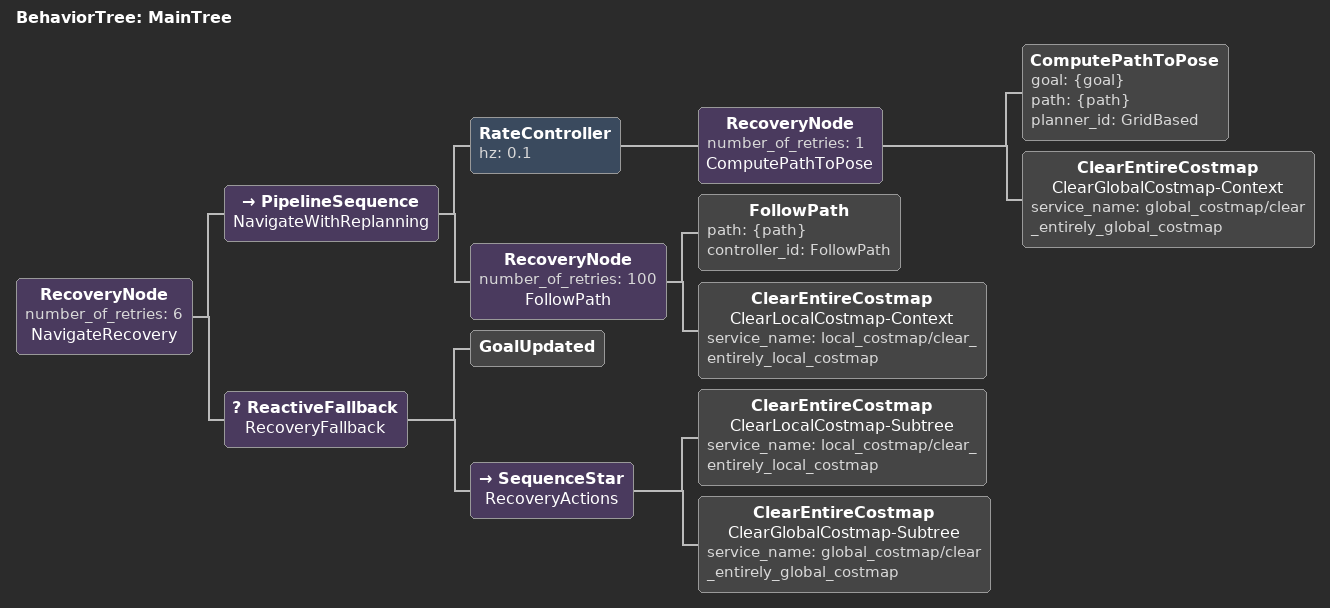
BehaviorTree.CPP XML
<!--
  This Behavior Tree replans the global path periodically at 1 Hz.
-->
<root main_tree_to_execute="MainTree">
  <BehaviorTree ID="MainTree">
    <RecoveryNode number_of_retries="6" name="NavigateRecovery">
      <PipelineSequence name="NavigateWithReplanning">
        <RateController hz="0.1">
          <RecoveryNode number_of_retries="1" name="ComputePathToPose">
            <ComputePathToPose goal="{goal}" path="{path}" planner_id="GridBased"/>
            <ClearEntireCostmap name="ClearGlobalCostmap-Context" service_name="global_costmap/clear_entirely_global_costmap"/>
          </RecoveryNode>
        </RateController>
        <RecoveryNode number_of_retries="100" name="FollowPath">
          <FollowPath path="{path}" controller_id="FollowPath"/>
          <ClearEntireCostmap name="ClearLocalCostmap-Context" service_name="local_costmap/clear_entirely_local_costmap"/>
        </RecoveryNode>
      </PipelineSequence>
      <ReactiveFallback name="RecoveryFallback">
        <GoalUpdated/>
        <SequenceStar name="RecoveryActions">
          <ClearEntireCostmap name="ClearLocalCostmap-Subtree" service_name="local_costmap/clear_entirely_local_costmap"/>
          <ClearEntireCostmap name="ClearGlobalCostmap-Subtree" service_name="global_costmap/clear_entirely_global_costmap"/>
        </SequenceStar>
      </ReactiveFallback>
    </RecoveryNode>
  </BehaviorTree>
</root>
